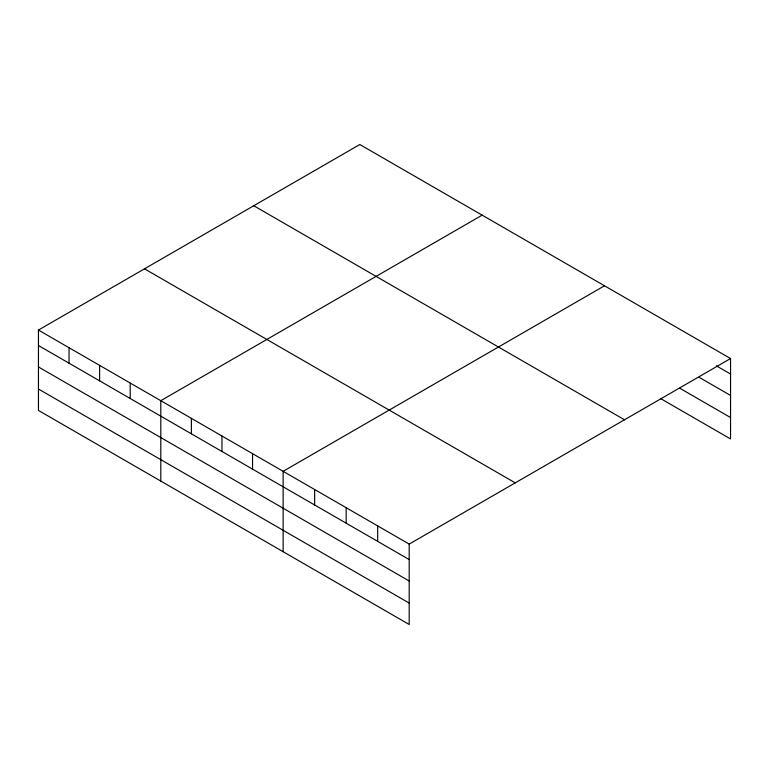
<?xml version="1.0" encoding="UTF-8"?>
<svg xmlns="http://www.w3.org/2000/svg" width="769" height="769" viewBox="0 0 769 769"><rect width="100%" height="100%" fill="white"/><g stroke="black" fill="none" stroke-linecap="round" stroke-linejoin="round"><path stroke-width="1.15" d="M38.45 330.055L409.185 544.096L409.185 624.486L38.45 410.444L38.45 330.055L359.815 144.514L730.55 358.556L730.55 438.945L660.408 398.448M482.153 215.147L160.798 400.687L160.798 481.077M604.501 285.789L283.136 471.32L283.136 551.709M409.185 544.096L730.55 358.556M716.314 365.813L730.55 374.032M699.04 377.262L730.55 395.449M679.719 388.182L730.55 417.529M253.76 205.746L624.505 419.787M144.495 268.823L515.24 482.865M38.45 345.521L409.185 559.563M38.45 366.948L409.185 580.989M38.45 389.018L409.185 603.059M377.675 525.9L377.675 541.376M346.165 507.713L346.165 523.18M314.646 489.517L314.646 504.983M252.549 453.662L252.549 469.128M221.962 436.004L221.962 451.47M191.375 418.346L191.375 433.812M130.211 383.029L130.211 398.496M99.624 365.371L99.624 380.838M69.037 347.713L69.037 363.179"/></g></svg>
